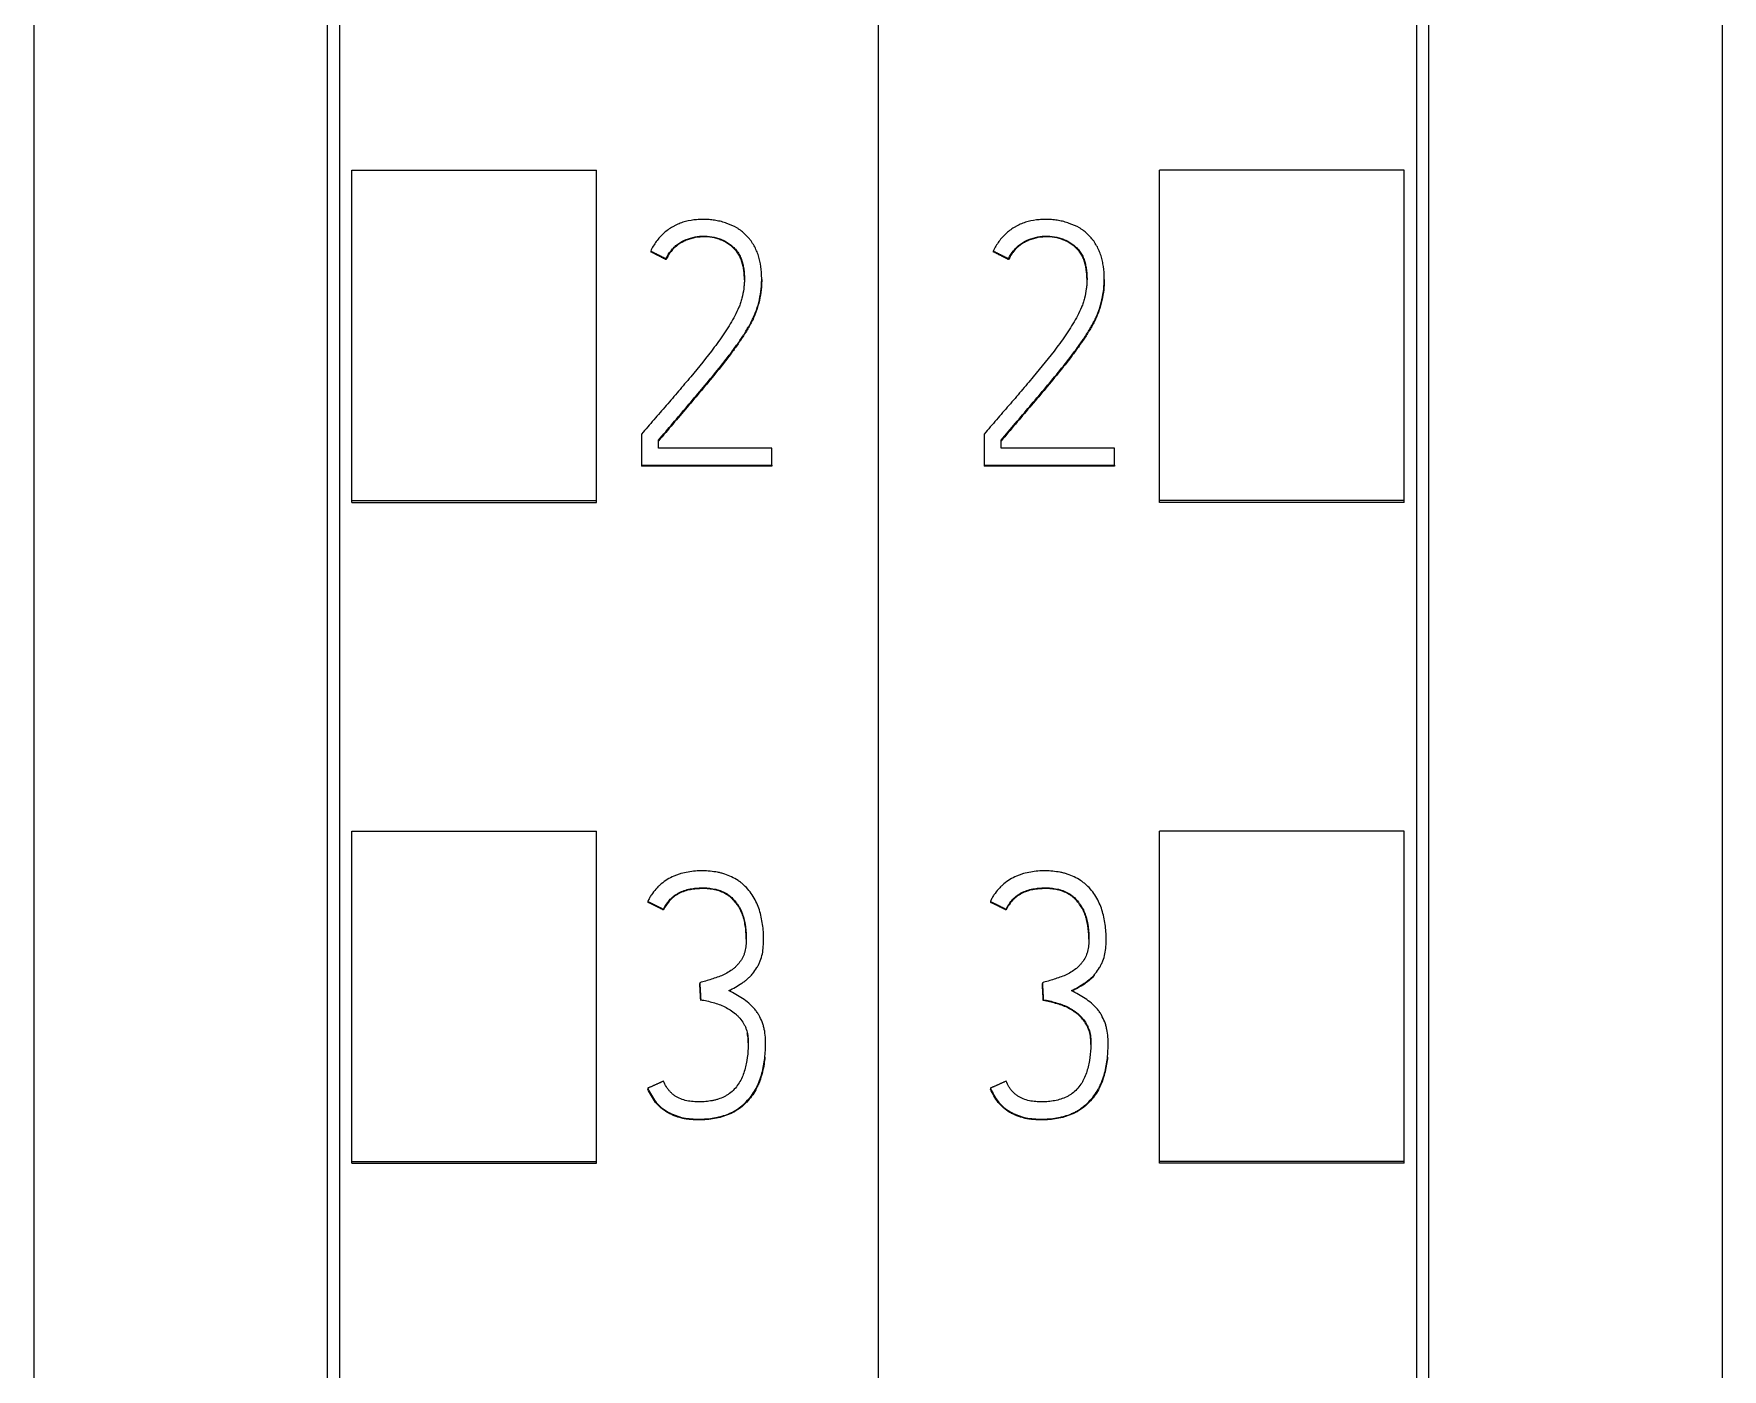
# Model space of a CAD drawing. Header units: millimetres. Extents: x 4137 to 6698, y 1400 to 3585.
# Drawn here: x 6140.15 to 6153.95, y 3282.26 to 3293.17 of the extents above; entities that cross this region are included whole.
import ezdxf

# ---------------------------------------------------------------- set-up
doc = ezdxf.new("R2010")
doc.units = ezdxf.units.MM
doc.layers.add('000-PI-Oprema', color=30, linetype='Continuous', lineweight=5)

msp = doc.modelspace()

# ---------------------------------------------------------------- linework, layer by layer
at = {"layer": '000-PI-Oprema', "color": 0, "linetype": 'ByBlock', "lineweight": 0}
for p, q in [((6147.048, 3360.472), (6147.048, 3247.054)), ((6147.048, 3360.472), (6147.048, 3247.054)), ((6142.648, 3249.376), (6142.648, 3358.191)), ((6151.448, 3358.191), (6151.448, 3249.376)), ((6142.748, 3289.355), (6142.748, 3292.057)), ((6142.748, 3292.057), (6144.748, 3292.057)), ((6144.748, 3289.355), (6144.748, 3292.057)), ((6149.348, 3289.355), (6149.348, 3292.057)), ((6151.348, 3292.057), (6149.348, 3292.057)), ((6151.348, 3289.355), (6151.348, 3292.057)), ((6145.19, 3291.395), (6145.19, 3291.389)), ((6145.315, 3291.332), (6145.315, 3291.325)), ((6147.99, 3291.395), (6147.99, 3291.389)), ((6148.115, 3291.332), (6148.115, 3291.325)), ((6146.097, 3291.163), (6146.097, 3291.169)), ((6148.897, 3291.163), (6148.897, 3291.169)), ((6145.115, 3289.899), (6145.115, 3289.644)), ((6145.254, 3289.783), (6145.254, 3289.849)), ((6146.18, 3289.783), (6145.254, 3289.783)), ((6146.18, 3289.644), (6146.18, 3289.783)), ((6147.915, 3289.899), (6147.915, 3289.644)), ((6148.054, 3289.783), (6148.054, 3289.849)), ((6148.98, 3289.783), (6148.054, 3289.783)), ((6148.98, 3289.644), (6148.98, 3289.783)), ((6145.115, 3289.644), (6145.115, 3289.638)), ((6145.115, 3289.644), (6146.18, 3289.644)), ((6146.18, 3289.644), (6146.18, 3289.638)), ((6147.915, 3289.644), (6148.98, 3289.644)), ((6147.915, 3289.644), (6147.915, 3289.638)), ((6148.98, 3289.644), (6148.98, 3289.638)), ((6146.18, 3289.638), (6145.115, 3289.638)), ((6148.98, 3289.638), (6147.915, 3289.638)), ((6142.748, 3289.355), (6144.748, 3289.355)), ((6142.748, 3289.341), (6142.748, 3289.355)), ((6142.748, 3289.341), (6144.748, 3289.341)), ((6144.748, 3289.341), (6144.748, 3289.355)), ((6149.348, 3289.341), (6149.348, 3289.355)), ((6151.348, 3289.355), (6149.348, 3289.355)), ((6151.348, 3289.341), (6149.348, 3289.341)), ((6151.348, 3289.341), (6151.348, 3289.355)), ((6142.748, 3283.954), (6142.748, 3286.655)), ((6142.748, 3286.655), (6144.748, 3286.655)), ((6144.748, 3283.954), (6144.748, 3286.655)), ((6149.348, 3283.954), (6149.348, 3286.655)), ((6151.348, 3286.655), (6149.348, 3286.655)), ((6151.348, 3283.954), (6151.348, 3286.655)), ((6145.166, 3286.08), (6145.166, 3286.073)), ((6147.966, 3286.08), (6147.966, 3286.073)), ((6145.294, 3286.016), (6145.294, 3286.01)), ((6148.094, 3286.016), (6148.094, 3286.01)), ((6146.112, 3285.761), (6146.112, 3285.767)), ((6148.912, 3285.761), (6148.912, 3285.767)), ((6145.591, 3285.415), (6145.591, 3285.408)), ((6148.391, 3285.415), (6148.391, 3285.408)), ((6145.599, 3285.276), (6145.599, 3285.27)), ((6148.399, 3285.276), (6148.399, 3285.27)), ((6146.129, 3284.908), (6146.129, 3284.914)), ((6148.929, 3284.908), (6148.929, 3284.914)), ((6145.166, 3284.553), (6145.166, 3284.546)), ((6147.966, 3284.553), (6147.966, 3284.546)), ((6142.748, 3283.941), (6142.748, 3283.954)), ((6142.748, 3283.954), (6144.748, 3283.954)), ((6142.748, 3283.941), (6144.748, 3283.941)), ((6144.748, 3283.941), (6144.748, 3283.954)), ((6149.348, 3283.941), (6149.348, 3283.954)), ((6151.348, 3283.954), (6149.348, 3283.954)), ((6151.348, 3283.941), (6149.348, 3283.941)), ((6151.348, 3283.941), (6151.348, 3283.954))]:
    msp.add_line(p, q, dxfattribs=at)
for points, knots in [([(6142.548, 3249.091), (6142.548, 3252.431), (6142.548, 3260.396), (6142.548, 3273.036), (6142.548, 3288.522), (6142.548, 3302.817), (6142.548, 3317.027), (6142.548, 3331.593), (6142.548, 3345.763), (6142.548, 3355.333), (6142.548, 3358.377)], [0, 0, 0, 0, 0.091483, 0.21812, 0.346206, 0.515858, 0.610111, 0.736264, 0.916066, 1, 1, 1, 1]), ([(6151.548, 3358.377), (6151.548, 3355.333), (6151.548, 3345.763), (6151.548, 3331.593), (6151.548, 3317.027), (6151.548, 3302.817), (6151.548, 3288.522), (6151.548, 3273.036), (6151.548, 3260.396), (6151.548, 3252.431), (6151.548, 3249.091)], [0, 0, 0, 0, 0.083934, 0.263736, 0.389889, 0.484142, 0.653794, 0.78188, 0.908517, 1, 1, 1, 1]), ([(6140.148, 3355.311), (6140.148, 3353.288), (6140.148, 3344.739), (6140.148, 3331.593), (6140.148, 3317.027), (6140.148, 3302.817), (6140.148, 3288.522), (6140.148, 3273.036), (6140.148, 3260.278), (6140.148, 3251.396), (6140.148, 3247.139), (6140.148, 3246.341)], [0, 0, 0, 0, 0.055935, 0.236292, 0.362833, 0.457376, 0.627551, 0.756032, 0.883059, 0.978086, 1, 1, 1, 1]), ([(6153.948, 3355.311), (6153.948, 3353.288), (6153.948, 3344.739), (6153.948, 3331.593), (6153.948, 3317.027), (6153.948, 3302.817), (6153.948, 3288.522), (6153.948, 3273.036), (6153.948, 3260.278), (6153.948, 3251.396), (6153.948, 3247.139), (6153.948, 3246.341)], [0, 0, 0, 0, 0.055935, 0.236292, 0.362833, 0.457376, 0.627551, 0.756032, 0.883059, 0.978086, 1, 1, 1, 1]), ([(6145.254, 3289.849), (6145.293, 3289.895), (6145.332, 3289.941), (6145.41, 3290.033), (6145.449, 3290.079), (6145.527, 3290.171), (6145.566, 3290.217), (6145.644, 3290.309), (6145.682, 3290.355), (6145.758, 3290.449), (6145.796, 3290.496), (6145.85, 3290.568), (6145.868, 3290.592), (6145.903, 3290.641), (6145.921, 3290.666), (6145.954, 3290.716), (6145.97, 3290.742), (6146, 3290.794), (6146.015, 3290.82), (6146.033, 3290.861), (6146.039, 3290.875), (6146.051, 3290.903), (6146.056, 3290.918), (6146.07, 3290.961), (6146.077, 3290.99), (6146.088, 3291.049), (6146.092, 3291.079), (6146.096, 3291.124), (6146.097, 3291.139), (6146.097, 3291.169), (6146.097, 3291.185), (6146.095, 3291.23), (6146.092, 3291.26), (6146.084, 3291.304), (6146.081, 3291.319), (6146.073, 3291.348), (6146.069, 3291.363), (6146.058, 3291.391), (6146.052, 3291.405), (6146.039, 3291.432), (6146.031, 3291.445), (6146.019, 3291.464), (6146.015, 3291.471), (6146.006, 3291.483), (6146.001, 3291.489), (6145.987, 3291.507), (6145.976, 3291.518), (6145.955, 3291.539), (6145.944, 3291.549), (6145.926, 3291.563), (6145.92, 3291.567), (6145.907, 3291.576), (6145.901, 3291.58), (6145.868, 3291.599), (6145.84, 3291.611), (6145.797, 3291.626), (6145.782, 3291.631), (6145.753, 3291.639), (6145.738, 3291.642), (6145.708, 3291.647), (6145.693, 3291.649), (6145.663, 3291.652), (6145.648, 3291.653), (6145.618, 3291.653), (6145.603, 3291.653), (6145.573, 3291.652), (6145.557, 3291.651), (6145.512, 3291.645), (6145.482, 3291.639), (6145.439, 3291.626), (6145.425, 3291.62), (6145.404, 3291.611), (6145.397, 3291.608), (6145.384, 3291.601), (6145.377, 3291.597), (6145.344, 3291.578), (6145.32, 3291.561), (6145.286, 3291.53), (6145.275, 3291.52), (6145.255, 3291.497), (6145.245, 3291.485), (6145.218, 3291.449), (6145.203, 3291.423), (6145.19, 3291.395)], [0, 0, 0, 0, 0.0625, 0.0625, 0.125, 0.125, 0.1875, 0.1875, 0.25, 0.25, 0.3125, 0.3125, 0.34375, 0.34375, 0.375, 0.375, 0.40625, 0.40625, 0.4375, 0.4375, 0.453125, 0.453125, 0.46875, 0.46875, 0.5, 0.5, 0.53125, 0.53125, 0.546875, 0.546875, 0.5625, 0.5625, 0.59375, 0.59375, 0.609375, 0.609375, 0.625, 0.625, 0.640625, 0.640625, 0.65625, 0.65625, 0.664062, 0.664062, 0.671875, 0.671875, 0.6875, 0.6875, 0.703125, 0.703125, 0.710937, 0.710937, 0.71875, 0.71875, 0.75, 0.75, 0.765625, 0.765625, 0.78125, 0.78125, 0.796875, 0.796875, 0.8125, 0.8125, 0.828125, 0.828125, 0.84375, 0.84375, 0.875, 0.875, 0.890625, 0.890625, 0.898437, 0.898437, 0.90625, 0.90625, 0.9375, 0.9375, 0.953125, 0.953125, 0.96875, 0.96875, 1, 1, 1, 1]), ([(6148.054, 3289.849), (6148.093, 3289.895), (6148.132, 3289.941), (6148.21, 3290.033), (6148.249, 3290.079), (6148.327, 3290.171), (6148.366, 3290.217), (6148.444, 3290.309), (6148.482, 3290.355), (6148.558, 3290.449), (6148.596, 3290.496), (6148.65, 3290.568), (6148.668, 3290.592), (6148.703, 3290.641), (6148.721, 3290.666), (6148.754, 3290.716), (6148.77, 3290.742), (6148.8, 3290.794), (6148.815, 3290.82), (6148.833, 3290.861), (6148.839, 3290.875), (6148.851, 3290.903), (6148.856, 3290.918), (6148.87, 3290.961), (6148.877, 3290.99), (6148.888, 3291.049), (6148.892, 3291.079), (6148.896, 3291.124), (6148.897, 3291.139), (6148.897, 3291.169), (6148.897, 3291.185), (6148.895, 3291.23), (6148.892, 3291.26), (6148.884, 3291.304), (6148.881, 3291.319), (6148.873, 3291.348), (6148.869, 3291.363), (6148.858, 3291.391), (6148.852, 3291.405), (6148.839, 3291.432), (6148.831, 3291.445), (6148.819, 3291.464), (6148.815, 3291.471), (6148.806, 3291.483), (6148.801, 3291.489), (6148.787, 3291.507), (6148.776, 3291.518), (6148.755, 3291.539), (6148.744, 3291.549), (6148.726, 3291.563), (6148.72, 3291.567), (6148.707, 3291.576), (6148.701, 3291.58), (6148.668, 3291.599), (6148.64, 3291.611), (6148.597, 3291.626), (6148.582, 3291.631), (6148.553, 3291.639), (6148.538, 3291.642), (6148.508, 3291.647), (6148.493, 3291.649), (6148.463, 3291.652), (6148.448, 3291.653), (6148.418, 3291.653), (6148.403, 3291.653), (6148.373, 3291.652), (6148.357, 3291.651), (6148.312, 3291.645), (6148.282, 3291.639), (6148.239, 3291.626), (6148.225, 3291.62), (6148.204, 3291.611), (6148.197, 3291.608), (6148.184, 3291.601), (6148.177, 3291.597), (6148.144, 3291.578), (6148.12, 3291.561), (6148.086, 3291.53), (6148.075, 3291.52), (6148.055, 3291.497), (6148.045, 3291.485), (6148.018, 3291.449), (6148.003, 3291.423), (6147.99, 3291.395)], [0, 0, 0, 0, 0.0625, 0.0625, 0.125, 0.125, 0.1875, 0.1875, 0.25, 0.25, 0.3125, 0.3125, 0.34375, 0.34375, 0.375, 0.375, 0.40625, 0.40625, 0.4375, 0.4375, 0.453125, 0.453125, 0.46875, 0.46875, 0.5, 0.5, 0.53125, 0.53125, 0.546875, 0.546875, 0.5625, 0.5625, 0.59375, 0.59375, 0.609375, 0.609375, 0.625, 0.625, 0.640625, 0.640625, 0.65625, 0.65625, 0.664062, 0.664062, 0.671875, 0.671875, 0.6875, 0.6875, 0.703125, 0.703125, 0.710937, 0.710937, 0.71875, 0.71875, 0.75, 0.75, 0.765625, 0.765625, 0.78125, 0.78125, 0.796875, 0.796875, 0.8125, 0.8125, 0.828125, 0.828125, 0.84375, 0.84375, 0.875, 0.875, 0.890625, 0.890625, 0.898438, 0.898438, 0.90625, 0.90625, 0.9375, 0.9375, 0.953125, 0.953125, 0.96875, 0.96875, 1, 1, 1, 1]), ([(6145.315, 3291.332), (6145.326, 3291.355), (6145.34, 3291.377), (6145.364, 3291.407), (6145.373, 3291.417), (6145.391, 3291.435), (6145.401, 3291.444), (6145.433, 3291.466), (6145.455, 3291.479), (6145.504, 3291.498), (6145.529, 3291.506), (6145.567, 3291.513), (6145.58, 3291.515), (6145.605, 3291.517), (6145.619, 3291.517), (6145.658, 3291.517), (6145.683, 3291.514), (6145.721, 3291.506), (6145.734, 3291.502), (6145.758, 3291.494), (6145.77, 3291.489), (6145.805, 3291.472), (6145.827, 3291.459), (6145.858, 3291.434), (6145.867, 3291.425), (6145.885, 3291.407), (6145.893, 3291.397), (6145.905, 3291.381), (6145.908, 3291.375), (6145.915, 3291.364), (6145.924, 3291.346), (6145.931, 3291.328), (6145.939, 3291.304), (6145.942, 3291.291), (6145.948, 3291.266), (6145.95, 3291.253), (6145.953, 3291.227), (6145.954, 3291.214), (6145.956, 3291.188), (6145.956, 3291.176), (6145.956, 3291.15), (6145.955, 3291.137), (6145.953, 3291.111), (6145.952, 3291.098), (6145.947, 3291.059), (6145.942, 3291.034), (6145.932, 3290.997), (6145.929, 3290.984), (6145.92, 3290.96), (6145.916, 3290.947), (6145.901, 3290.911), (6145.89, 3290.888), (6145.866, 3290.843), (6145.853, 3290.821), (6145.827, 3290.777), (6145.813, 3290.755), (6145.77, 3290.691), (6145.741, 3290.649), (6145.648, 3290.526), (6145.583, 3290.446), (6145.484, 3290.328), (6145.451, 3290.289), (6145.384, 3290.211), (6145.351, 3290.171), (6145.283, 3290.094), (6145.25, 3290.055), (6145.182, 3289.977), (6145.149, 3289.938), (6145.115, 3289.899)], [0, 0, 0, 0, 0.03125, 0.03125, 0.046875, 0.046875, 0.0625, 0.0625, 0.09375, 0.09375, 0.125, 0.125, 0.140625, 0.140625, 0.15625, 0.15625, 0.1875, 0.1875, 0.203125, 0.203125, 0.21875, 0.21875, 0.25, 0.25, 0.265625, 0.265625, 0.28125, 0.28125, 0.289063, 0.289063, 0.296875, 0.3125, 0.3125, 0.328125, 0.328125, 0.34375, 0.34375, 0.359375, 0.359375, 0.375, 0.375, 0.390625, 0.390625, 0.40625, 0.40625, 0.4375, 0.4375, 0.453125, 0.453125, 0.46875, 0.46875, 0.5, 0.5, 0.53125, 0.53125, 0.5625, 0.5625, 0.625, 0.625, 0.75, 0.75, 0.8125, 0.8125, 0.875, 0.875, 0.9375, 0.9375, 1, 1, 1, 1]), ([(6145.956, 3291.16), (6145.956, 3291.171), (6145.956, 3291.181), (6145.954, 3291.205), (6145.953, 3291.217), (6145.95, 3291.243), (6145.948, 3291.256), (6145.943, 3291.281), (6145.94, 3291.294), (6145.932, 3291.319), (6145.928, 3291.331), (6145.919, 3291.349), (6145.916, 3291.355), (6145.91, 3291.366), (6145.906, 3291.372), (6145.888, 3291.399), (6145.87, 3291.418), (6145.845, 3291.438), (6145.84, 3291.442), (6145.829, 3291.45), (6145.813, 3291.461), (6145.785, 3291.477), (6145.761, 3291.487), (6145.736, 3291.495), (6145.723, 3291.499), (6145.685, 3291.508), (6145.66, 3291.511), (6145.607, 3291.511), (6145.568, 3291.508), (6145.53, 3291.499), (6145.505, 3291.492), (6145.493, 3291.488), (6145.469, 3291.478), (6145.457, 3291.472), (6145.434, 3291.46), (6145.423, 3291.453), (6145.391, 3291.43), (6145.373, 3291.412), (6145.348, 3291.382), (6145.341, 3291.371), (6145.327, 3291.349), (6145.321, 3291.337), (6145.315, 3291.325)], [0, 0, 0, 0, 0.034384, 0.034384, 0.076368, 0.076368, 0.118351, 0.118351, 0.160334, 0.160334, 0.202317, 0.202317, 0.223309, 0.223309, 0.244301, 0.244301, 0.328267, 0.328267, 0.349259, 0.349259, 0.370251, 0.412234, 0.454217, 0.454217, 0.496201, 0.496201, 0.580167, 0.580167, 0.664134, 0.706117, 0.706117, 0.7481, 0.7481, 0.790084, 0.790084, 0.832067, 0.832067, 0.916033, 0.916033, 0.958017, 0.958017, 1, 1, 1, 1]), ([(6148.115, 3291.332), (6148.126, 3291.355), (6148.14, 3291.377), (6148.164, 3291.407), (6148.173, 3291.417), (6148.191, 3291.435), (6148.201, 3291.444), (6148.233, 3291.466), (6148.255, 3291.479), (6148.304, 3291.498), (6148.329, 3291.506), (6148.367, 3291.513), (6148.38, 3291.515), (6148.405, 3291.517), (6148.419, 3291.517), (6148.458, 3291.517), (6148.483, 3291.514), (6148.521, 3291.506), (6148.534, 3291.502), (6148.558, 3291.494), (6148.57, 3291.489), (6148.605, 3291.472), (6148.627, 3291.459), (6148.658, 3291.434), (6148.667, 3291.425), (6148.685, 3291.407), (6148.693, 3291.397), (6148.705, 3291.381), (6148.708, 3291.375), (6148.715, 3291.364), (6148.724, 3291.346), (6148.731, 3291.328), (6148.739, 3291.304), (6148.742, 3291.291), (6148.748, 3291.266), (6148.75, 3291.253), (6148.753, 3291.227), (6148.754, 3291.214), (6148.756, 3291.188), (6148.756, 3291.176), (6148.756, 3291.15), (6148.755, 3291.137), (6148.753, 3291.111), (6148.752, 3291.098), (6148.747, 3291.059), (6148.742, 3291.034), (6148.732, 3290.997), (6148.729, 3290.984), (6148.72, 3290.96), (6148.716, 3290.947), (6148.701, 3290.911), (6148.69, 3290.888), (6148.666, 3290.843), (6148.653, 3290.821), (6148.627, 3290.777), (6148.613, 3290.755), (6148.57, 3290.691), (6148.541, 3290.649), (6148.448, 3290.526), (6148.383, 3290.446), (6148.284, 3290.328), (6148.251, 3290.289), (6148.184, 3290.211), (6148.151, 3290.171), (6148.083, 3290.094), (6148.05, 3290.055), (6147.982, 3289.977), (6147.949, 3289.938), (6147.915, 3289.899)], [0, 0, 0, 0, 0.03125, 0.03125, 0.046875, 0.046875, 0.0625, 0.0625, 0.09375, 0.09375, 0.125, 0.125, 0.140625, 0.140625, 0.15625, 0.15625, 0.1875, 0.1875, 0.203125, 0.203125, 0.21875, 0.21875, 0.25, 0.25, 0.265625, 0.265625, 0.28125, 0.28125, 0.289062, 0.289062, 0.296875, 0.3125, 0.3125, 0.328125, 0.328125, 0.34375, 0.34375, 0.359375, 0.359375, 0.375, 0.375, 0.390625, 0.390625, 0.40625, 0.40625, 0.4375, 0.4375, 0.453125, 0.453125, 0.46875, 0.46875, 0.5, 0.5, 0.53125, 0.53125, 0.5625, 0.5625, 0.625, 0.625, 0.75, 0.75, 0.8125, 0.8125, 0.875, 0.875, 0.9375, 0.9375, 1, 1, 1, 1]), ([(6148.756, 3291.16), (6148.756, 3291.171), (6148.756, 3291.181), (6148.754, 3291.205), (6148.753, 3291.217), (6148.75, 3291.243), (6148.748, 3291.256), (6148.743, 3291.281), (6148.74, 3291.294), (6148.732, 3291.319), (6148.728, 3291.331), (6148.719, 3291.349), (6148.716, 3291.355), (6148.71, 3291.366), (6148.706, 3291.372), (6148.688, 3291.399), (6148.67, 3291.418), (6148.645, 3291.438), (6148.64, 3291.442), (6148.629, 3291.45), (6148.613, 3291.461), (6148.585, 3291.477), (6148.561, 3291.487), (6148.536, 3291.495), (6148.523, 3291.499), (6148.485, 3291.508), (6148.46, 3291.511), (6148.407, 3291.511), (6148.368, 3291.508), (6148.33, 3291.499), (6148.305, 3291.492), (6148.293, 3291.488), (6148.269, 3291.478), (6148.257, 3291.472), (6148.234, 3291.46), (6148.223, 3291.453), (6148.191, 3291.43), (6148.173, 3291.412), (6148.148, 3291.382), (6148.141, 3291.371), (6148.127, 3291.349), (6148.121, 3291.337), (6148.115, 3291.325)], [0, 0, 0, 0, 0.034384, 0.034384, 0.076368, 0.076368, 0.118351, 0.118351, 0.160334, 0.160334, 0.202317, 0.202317, 0.223309, 0.223309, 0.244301, 0.244301, 0.328267, 0.328267, 0.349259, 0.349259, 0.370251, 0.412234, 0.454217, 0.454217, 0.496201, 0.496201, 0.580167, 0.580167, 0.664134, 0.706117, 0.706117, 0.7481, 0.7481, 0.790084, 0.790084, 0.832067, 0.832067, 0.916033, 0.916033, 0.958017, 0.958017, 1, 1, 1, 1]), ([(6146.097, 3291.163), (6146.097, 3291.157), (6146.097, 3291.152), (6146.097, 3291.131), (6146.096, 3291.116), (6146.092, 3291.071), (6146.088, 3291.041), (6146.077, 3290.982), (6146.069, 3290.953), (6146.055, 3290.91), (6146.05, 3290.895), (6146.039, 3290.867), (6146.033, 3290.853), (6146.014, 3290.812), (6145.999, 3290.786), (6145.969, 3290.734), (6145.953, 3290.709), (6145.92, 3290.659), (6145.903, 3290.634), (6145.868, 3290.585), (6145.85, 3290.561), (6145.795, 3290.489), (6145.758, 3290.442), (6145.682, 3290.349), (6145.643, 3290.302), (6145.566, 3290.21), (6145.527, 3290.164), (6145.449, 3290.073), (6145.41, 3290.027), (6145.332, 3289.935), (6145.293, 3289.889), (6145.254, 3289.843)], [0, 0, 0, 0, 0.010377, 0.010377, 0.038652, 0.038652, 0.095202, 0.095202, 0.151752, 0.151752, 0.180027, 0.180027, 0.208302, 0.208302, 0.264851, 0.264851, 0.321401, 0.321401, 0.377951, 0.377951, 0.434501, 0.434501, 0.547601, 0.547601, 0.660701, 0.660701, 0.7738, 0.7738, 0.8869, 0.8869, 1, 1, 1, 1]), ([(6148.897, 3291.163), (6148.897, 3291.157), (6148.897, 3291.152), (6148.897, 3291.131), (6148.896, 3291.116), (6148.892, 3291.071), (6148.888, 3291.041), (6148.877, 3290.982), (6148.869, 3290.953), (6148.855, 3290.91), (6148.85, 3290.895), (6148.839, 3290.867), (6148.833, 3290.853), (6148.814, 3290.812), (6148.799, 3290.786), (6148.769, 3290.734), (6148.753, 3290.709), (6148.72, 3290.659), (6148.703, 3290.634), (6148.668, 3290.585), (6148.65, 3290.561), (6148.595, 3290.489), (6148.558, 3290.442), (6148.482, 3290.349), (6148.443, 3290.302), (6148.366, 3290.21), (6148.327, 3290.164), (6148.249, 3290.073), (6148.21, 3290.027), (6148.132, 3289.935), (6148.093, 3289.889), (6148.054, 3289.843)], [0, 0, 0, 0, 0.010377, 0.010377, 0.038652, 0.038652, 0.095202, 0.095202, 0.151752, 0.151752, 0.180027, 0.180027, 0.208302, 0.208302, 0.264851, 0.264851, 0.321401, 0.321401, 0.377951, 0.377951, 0.434501, 0.434501, 0.547601, 0.547601, 0.660701, 0.660701, 0.7738, 0.7738, 0.8869, 0.8869, 1, 1, 1, 1]), ([(6145.829, 3285.351), (6145.847, 3285.36), (6145.865, 3285.369), (6145.9, 3285.389), (6145.917, 3285.399), (6145.942, 3285.416), (6145.95, 3285.422), (6145.966, 3285.434), (6145.973, 3285.44), (6145.988, 3285.453), (6145.996, 3285.46), (6146.01, 3285.474), (6146.017, 3285.482), (6146.037, 3285.505), (6146.048, 3285.522), (6146.064, 3285.548), (6146.069, 3285.556), (6146.077, 3285.575), (6146.082, 3285.584), (6146.093, 3285.612), (6146.098, 3285.632), (6146.107, 3285.671), (6146.109, 3285.691), (6146.112, 3285.732), (6146.112, 3285.752), (6146.112, 3285.792), (6146.112, 3285.812), (6146.108, 3285.872), (6146.102, 3285.912), (6146.089, 3285.971), (6146.084, 3285.991), (6146.072, 3286.029), (6146.057, 3286.067), (6146.039, 3286.103), (6146.017, 3286.137), (6146.006, 3286.154), (6145.98, 3286.185), (6145.96, 3286.207), (6145.936, 3286.226), (6145.921, 3286.239), (6145.912, 3286.245), (6145.87, 3286.273), (6145.834, 3286.29), (6145.785, 3286.306), (6145.775, 3286.309), (6145.756, 3286.314), (6145.726, 3286.32), (6145.676, 3286.327), (6145.636, 3286.329), (6145.596, 3286.329), (6145.575, 3286.329), (6145.515, 3286.324), (6145.476, 3286.318), (6145.427, 3286.304), (6145.418, 3286.301), (6145.399, 3286.294), (6145.389, 3286.29), (6145.361, 3286.278), (6145.325, 3286.259), (6145.292, 3286.236), (6145.269, 3286.216), (6145.261, 3286.21), (6145.246, 3286.196), (6145.239, 3286.188), (6145.219, 3286.166), (6145.207, 3286.15), (6145.19, 3286.125), (6145.185, 3286.116), (6145.175, 3286.098), (6145.171, 3286.089), (6145.166, 3286.08)], [0, 0, 0, 0, 0.03125, 0.03125, 0.0625, 0.0625, 0.078125, 0.078125, 0.09375, 0.09375, 0.109375, 0.109375, 0.125, 0.125, 0.15625, 0.15625, 0.171875, 0.171875, 0.1875, 0.1875, 0.21875, 0.21875, 0.25, 0.25, 0.28125, 0.28125, 0.3125, 0.3125, 0.375, 0.375, 0.40625, 0.40625, 0.4375, 0.46875, 0.46875, 0.5, 0.5, 0.53125, 0.546875, 0.546875, 0.5625, 0.5625, 0.625, 0.625, 0.640625, 0.640625, 0.65625, 0.6875, 0.71875, 0.71875, 0.75, 0.75, 0.8125, 0.8125, 0.828125, 0.828125, 0.84375, 0.84375, 0.875, 0.90625, 0.90625, 0.921875, 0.921875, 0.9375, 0.9375, 0.96875, 0.96875, 0.984375, 0.984375, 1, 1, 1, 1]), ([(6148.629, 3285.351), (6148.647, 3285.36), (6148.665, 3285.369), (6148.7, 3285.389), (6148.717, 3285.399), (6148.742, 3285.416), (6148.75, 3285.422), (6148.766, 3285.434), (6148.773, 3285.44), (6148.788, 3285.453), (6148.796, 3285.46), (6148.81, 3285.474), (6148.817, 3285.482), (6148.837, 3285.505), (6148.848, 3285.522), (6148.864, 3285.548), (6148.869, 3285.556), (6148.877, 3285.575), (6148.882, 3285.584), (6148.893, 3285.612), (6148.898, 3285.632), (6148.907, 3285.671), (6148.909, 3285.691), (6148.912, 3285.732), (6148.912, 3285.752), (6148.912, 3285.792), (6148.912, 3285.812), (6148.908, 3285.872), (6148.902, 3285.912), (6148.889, 3285.971), (6148.884, 3285.991), (6148.872, 3286.029), (6148.857, 3286.067), (6148.839, 3286.103), (6148.817, 3286.137), (6148.806, 3286.154), (6148.78, 3286.185), (6148.76, 3286.207), (6148.736, 3286.226), (6148.721, 3286.239), (6148.712, 3286.245), (6148.67, 3286.273), (6148.634, 3286.29), (6148.585, 3286.306), (6148.575, 3286.309), (6148.556, 3286.314), (6148.526, 3286.32), (6148.476, 3286.327), (6148.436, 3286.329), (6148.396, 3286.329), (6148.375, 3286.329), (6148.315, 3286.324), (6148.276, 3286.318), (6148.227, 3286.304), (6148.218, 3286.301), (6148.199, 3286.294), (6148.189, 3286.29), (6148.161, 3286.278), (6148.125, 3286.259), (6148.092, 3286.236), (6148.069, 3286.216), (6148.061, 3286.21), (6148.046, 3286.196), (6148.039, 3286.188), (6148.019, 3286.166), (6148.007, 3286.15), (6147.99, 3286.125), (6147.985, 3286.116), (6147.975, 3286.098), (6147.971, 3286.089), (6147.966, 3286.08)], [0, 0, 0, 0, 0.03125, 0.03125, 0.0625, 0.0625, 0.078125, 0.078125, 0.09375, 0.09375, 0.109375, 0.109375, 0.125, 0.125, 0.15625, 0.15625, 0.171875, 0.171875, 0.1875, 0.1875, 0.21875, 0.21875, 0.25, 0.25, 0.28125, 0.28125, 0.3125, 0.3125, 0.375, 0.375, 0.40625, 0.40625, 0.4375, 0.46875, 0.46875, 0.5, 0.5, 0.53125, 0.546875, 0.546875, 0.5625, 0.5625, 0.625, 0.625, 0.640625, 0.640625, 0.65625, 0.6875, 0.71875, 0.71875, 0.75, 0.75, 0.8125, 0.8125, 0.828125, 0.828125, 0.84375, 0.84375, 0.875, 0.90625, 0.90625, 0.921875, 0.921875, 0.9375, 0.9375, 0.96875, 0.96875, 0.984375, 0.984375, 1, 1, 1, 1]), ([(6145.294, 3286.016), (6145.302, 3286.031), (6145.31, 3286.045), (6145.328, 3286.072), (6145.338, 3286.085), (6145.356, 3286.103), (6145.362, 3286.108), (6145.374, 3286.119), (6145.381, 3286.125), (6145.394, 3286.134), (6145.401, 3286.139), (6145.415, 3286.147), (6145.422, 3286.151), (6145.445, 3286.162), (6145.46, 3286.168), (6145.492, 3286.177), (6145.508, 3286.181), (6145.541, 3286.186), (6145.557, 3286.188), (6145.59, 3286.19), (6145.607, 3286.191), (6145.657, 3286.19), (6145.69, 3286.186), (6145.73, 3286.177), (6145.738, 3286.174), (6145.754, 3286.169), (6145.762, 3286.167), (6145.785, 3286.157), (6145.799, 3286.15), (6145.821, 3286.137), (6145.827, 3286.132), (6145.841, 3286.121), (6145.847, 3286.116), (6145.865, 3286.099), (6145.876, 3286.087), (6145.892, 3286.067), (6145.896, 3286.06), (6145.906, 3286.047), (6145.919, 3286.026), (6145.93, 3286.003), (6145.942, 3285.973), (6145.947, 3285.957), (6145.956, 3285.925), (6145.96, 3285.909), (6145.968, 3285.86), (6145.97, 3285.827), (6145.971, 3285.777), (6145.971, 3285.761), (6145.97, 3285.728), (6145.968, 3285.711), (6145.964, 3285.687), (6145.963, 3285.679), (6145.958, 3285.663), (6145.956, 3285.655), (6145.947, 3285.631), (6145.94, 3285.617), (6145.927, 3285.596), (6145.922, 3285.589), (6145.912, 3285.576), (6145.906, 3285.569), (6145.895, 3285.557), (6145.89, 3285.551), (6145.878, 3285.539), (6145.871, 3285.534), (6145.852, 3285.518), (6145.838, 3285.509), (6145.81, 3285.492), (6145.795, 3285.484), (6145.765, 3285.471), (6145.75, 3285.465), (6145.718, 3285.454), (6145.702, 3285.448), (6145.655, 3285.434), (6145.623, 3285.424), (6145.591, 3285.415)], [0, 0, 0, 0, 0.03125, 0.03125, 0.0625, 0.0625, 0.078125, 0.078125, 0.09375, 0.09375, 0.109375, 0.109375, 0.125, 0.125, 0.15625, 0.15625, 0.1875, 0.1875, 0.21875, 0.21875, 0.25, 0.25, 0.3125, 0.3125, 0.328125, 0.328125, 0.34375, 0.34375, 0.375, 0.375, 0.390625, 0.390625, 0.40625, 0.40625, 0.4375, 0.4375, 0.453125, 0.453125, 0.46875, 0.5, 0.5, 0.53125, 0.53125, 0.5625, 0.5625, 0.625, 0.625, 0.65625, 0.65625, 0.6875, 0.6875, 0.703125, 0.703125, 0.71875, 0.71875, 0.75, 0.75, 0.765625, 0.765625, 0.78125, 0.78125, 0.796875, 0.796875, 0.8125, 0.8125, 0.84375, 0.84375, 0.875, 0.875, 0.90625, 0.90625, 0.9375, 0.9375, 1, 1, 1, 1]), ([(6145.971, 3285.772), (6145.971, 3285.776), (6145.971, 3285.781), (6145.971, 3285.818), (6145.968, 3285.85), (6145.96, 3285.899), (6145.957, 3285.915), (6145.951, 3285.94), (6145.948, 3285.948), (6145.943, 3285.963), (6145.94, 3285.971), (6145.931, 3285.994), (6145.924, 3286.009), (6145.907, 3286.038), (6145.898, 3286.052), (6145.878, 3286.078), (6145.867, 3286.091), (6145.849, 3286.108), (6145.843, 3286.113), (6145.83, 3286.124), (6145.823, 3286.129), (6145.802, 3286.142), (6145.787, 3286.15), (6145.757, 3286.163), (6145.741, 3286.168), (6145.708, 3286.176), (6145.692, 3286.179), (6145.659, 3286.183), (6145.643, 3286.184), (6145.61, 3286.185), (6145.593, 3286.184), (6145.56, 3286.182), (6145.543, 3286.18), (6145.51, 3286.175), (6145.494, 3286.172), (6145.47, 3286.165), (6145.462, 3286.162), (6145.447, 3286.156), (6145.439, 3286.153), (6145.424, 3286.146), (6145.416, 3286.142), (6145.402, 3286.133), (6145.395, 3286.129), (6145.375, 3286.114), (6145.362, 3286.103), (6145.339, 3286.08), (6145.329, 3286.067), (6145.31, 3286.039), (6145.302, 3286.025), (6145.294, 3286.01)], [0, 0, 0, 0, 0.012687, 0.012687, 0.111418, 0.111418, 0.160784, 0.160784, 0.185467, 0.185467, 0.21015, 0.21015, 0.259515, 0.259515, 0.308881, 0.308881, 0.358247, 0.358247, 0.382929, 0.382929, 0.407612, 0.407612, 0.456978, 0.456978, 0.506343, 0.506343, 0.555709, 0.555709, 0.605075, 0.605075, 0.65444, 0.65444, 0.703806, 0.703806, 0.753172, 0.753172, 0.777855, 0.777855, 0.802537, 0.802537, 0.82722, 0.82722, 0.851903, 0.851903, 0.901269, 0.901269, 0.950634, 0.950634, 1, 1, 1, 1]), ([(6148.094, 3286.016), (6148.102, 3286.031), (6148.11, 3286.045), (6148.128, 3286.072), (6148.138, 3286.085), (6148.156, 3286.103), (6148.162, 3286.108), (6148.174, 3286.119), (6148.181, 3286.125), (6148.194, 3286.134), (6148.201, 3286.139), (6148.215, 3286.147), (6148.222, 3286.151), (6148.245, 3286.162), (6148.26, 3286.168), (6148.292, 3286.177), (6148.308, 3286.181), (6148.341, 3286.186), (6148.357, 3286.188), (6148.39, 3286.19), (6148.407, 3286.191), (6148.457, 3286.19), (6148.49, 3286.186), (6148.53, 3286.177), (6148.538, 3286.174), (6148.554, 3286.169), (6148.562, 3286.167), (6148.585, 3286.157), (6148.599, 3286.15), (6148.621, 3286.137), (6148.627, 3286.132), (6148.641, 3286.121), (6148.647, 3286.116), (6148.665, 3286.099), (6148.676, 3286.087), (6148.692, 3286.067), (6148.696, 3286.06), (6148.706, 3286.047), (6148.719, 3286.026), (6148.73, 3286.003), (6148.742, 3285.973), (6148.747, 3285.957), (6148.756, 3285.925), (6148.76, 3285.909), (6148.768, 3285.86), (6148.77, 3285.827), (6148.771, 3285.777), (6148.771, 3285.761), (6148.77, 3285.728), (6148.768, 3285.711), (6148.764, 3285.687), (6148.763, 3285.679), (6148.758, 3285.663), (6148.756, 3285.655), (6148.747, 3285.631), (6148.74, 3285.617), (6148.727, 3285.596), (6148.722, 3285.589), (6148.712, 3285.576), (6148.706, 3285.569), (6148.695, 3285.557), (6148.69, 3285.551), (6148.678, 3285.539), (6148.671, 3285.534), (6148.652, 3285.518), (6148.638, 3285.509), (6148.61, 3285.492), (6148.595, 3285.484), (6148.565, 3285.471), (6148.55, 3285.465), (6148.518, 3285.454), (6148.502, 3285.448), (6148.455, 3285.434), (6148.423, 3285.424), (6148.391, 3285.415)], [0, 0, 0, 0, 0.03125, 0.03125, 0.0625, 0.0625, 0.078125, 0.078125, 0.09375, 0.09375, 0.109375, 0.109375, 0.125, 0.125, 0.15625, 0.15625, 0.1875, 0.1875, 0.21875, 0.21875, 0.25, 0.25, 0.3125, 0.3125, 0.328125, 0.328125, 0.34375, 0.34375, 0.375, 0.375, 0.390625, 0.390625, 0.40625, 0.40625, 0.4375, 0.4375, 0.453125, 0.453125, 0.46875, 0.5, 0.5, 0.53125, 0.53125, 0.5625, 0.5625, 0.625, 0.625, 0.65625, 0.65625, 0.6875, 0.6875, 0.703125, 0.703125, 0.71875, 0.71875, 0.75, 0.75, 0.765625, 0.765625, 0.78125, 0.78125, 0.796875, 0.796875, 0.8125, 0.8125, 0.84375, 0.84375, 0.875, 0.875, 0.90625, 0.90625, 0.9375, 0.9375, 1, 1, 1, 1]), ([(6148.771, 3285.772), (6148.771, 3285.776), (6148.771, 3285.781), (6148.771, 3285.818), (6148.768, 3285.85), (6148.76, 3285.899), (6148.757, 3285.915), (6148.751, 3285.94), (6148.748, 3285.948), (6148.743, 3285.963), (6148.74, 3285.971), (6148.731, 3285.994), (6148.724, 3286.009), (6148.707, 3286.038), (6148.698, 3286.052), (6148.678, 3286.078), (6148.667, 3286.091), (6148.649, 3286.108), (6148.643, 3286.113), (6148.63, 3286.124), (6148.623, 3286.129), (6148.602, 3286.142), (6148.587, 3286.15), (6148.557, 3286.163), (6148.541, 3286.168), (6148.508, 3286.176), (6148.492, 3286.179), (6148.459, 3286.183), (6148.443, 3286.184), (6148.41, 3286.185), (6148.393, 3286.184), (6148.36, 3286.182), (6148.343, 3286.18), (6148.31, 3286.175), (6148.294, 3286.172), (6148.27, 3286.165), (6148.262, 3286.162), (6148.247, 3286.156), (6148.239, 3286.153), (6148.224, 3286.146), (6148.216, 3286.142), (6148.202, 3286.133), (6148.195, 3286.129), (6148.175, 3286.114), (6148.162, 3286.103), (6148.139, 3286.08), (6148.129, 3286.067), (6148.11, 3286.039), (6148.102, 3286.025), (6148.094, 3286.01)], [0, 0, 0, 0, 0.012687, 0.012687, 0.111418, 0.111418, 0.160784, 0.160784, 0.185467, 0.185467, 0.21015, 0.21015, 0.259515, 0.259515, 0.308881, 0.308881, 0.358247, 0.358247, 0.382929, 0.382929, 0.407612, 0.407612, 0.456978, 0.456978, 0.506343, 0.506343, 0.555709, 0.555709, 0.605075, 0.605075, 0.65444, 0.65444, 0.703806, 0.703806, 0.753172, 0.753172, 0.777855, 0.777855, 0.802537, 0.802537, 0.82722, 0.82722, 0.851903, 0.851903, 0.901269, 0.901269, 0.950634, 0.950634, 1, 1, 1, 1]), ([(6148.818, 3285.477), (6148.807, 3285.465), (6148.795, 3285.453), (6148.775, 3285.435), (6148.767, 3285.428), (6148.751, 3285.416), (6148.743, 3285.41), (6148.717, 3285.393), (6148.7, 3285.383), (6148.665, 3285.363), (6148.648, 3285.354), (6148.629, 3285.345)], [0, 0, 0, 0, 0.21875, 0.21875, 0.348958, 0.348958, 0.479167, 0.479167, 0.739583, 0.739583, 1, 1, 1, 1]), ([(6145.166, 3284.553), (6145.175, 3284.533), (6145.185, 3284.514), (6145.206, 3284.478), (6145.217, 3284.46), (6145.237, 3284.435), (6145.244, 3284.427), (6145.258, 3284.412), (6145.266, 3284.405), (6145.29, 3284.385), (6145.307, 3284.373), (6145.335, 3284.357), (6145.344, 3284.352), (6145.363, 3284.343), (6145.373, 3284.338), (6145.402, 3284.327), (6145.422, 3284.32), (6145.463, 3284.31), (6145.484, 3284.307), (6145.526, 3284.302), (6145.547, 3284.301), (6145.589, 3284.3), (6145.609, 3284.3), (6145.651, 3284.303), (6145.672, 3284.305), (6145.704, 3284.309), (6145.714, 3284.311), (6145.735, 3284.315), (6145.745, 3284.318), (6145.776, 3284.325), (6145.796, 3284.332), (6145.825, 3284.343), (6145.835, 3284.347), (6145.854, 3284.356), (6145.863, 3284.361), (6145.891, 3284.377), (6145.908, 3284.388), (6145.941, 3284.414), (6145.957, 3284.427), (6145.986, 3284.458), (6146, 3284.474), (6146.025, 3284.508), (6146.037, 3284.525), (6146.052, 3284.553), (6146.057, 3284.562), (6146.066, 3284.581), (6146.07, 3284.591), (6146.09, 3284.64), (6146.102, 3284.68), (6146.114, 3284.742), (6146.118, 3284.762), (6146.123, 3284.804), (6146.125, 3284.825), (6146.128, 3284.867), (6146.129, 3284.888), (6146.129, 3284.93), (6146.129, 3284.95), (6146.126, 3284.992), (6146.123, 3285.013), (6146.116, 3285.044), (6146.114, 3285.054), (6146.108, 3285.075), (6146.104, 3285.085), (6146.093, 3285.114), (6146.084, 3285.133), (6146.068, 3285.161), (6146.062, 3285.17), (6146.05, 3285.188), (6146.043, 3285.196), (6146.023, 3285.22), (6146.008, 3285.235), (6145.975, 3285.262), (6145.958, 3285.275), (6145.922, 3285.298), (6145.904, 3285.309), (6145.867, 3285.331), (6145.848, 3285.341), (6145.829, 3285.351)], [0, 0, 0, 0, 0.03125, 0.03125, 0.0625, 0.0625, 0.078125, 0.078125, 0.09375, 0.09375, 0.125, 0.125, 0.140625, 0.140625, 0.15625, 0.15625, 0.1875, 0.1875, 0.21875, 0.21875, 0.25, 0.25, 0.28125, 0.28125, 0.3125, 0.3125, 0.328125, 0.328125, 0.34375, 0.34375, 0.375, 0.375, 0.390625, 0.390625, 0.40625, 0.40625, 0.4375, 0.4375, 0.46875, 0.46875, 0.5, 0.5, 0.53125, 0.53125, 0.546875, 0.546875, 0.5625, 0.5625, 0.625, 0.625, 0.65625, 0.65625, 0.6875, 0.6875, 0.71875, 0.71875, 0.75, 0.75, 0.78125, 0.78125, 0.796875, 0.796875, 0.8125, 0.8125, 0.84375, 0.84375, 0.859375, 0.859375, 0.875, 0.875, 0.90625, 0.90625, 0.9375, 0.9375, 0.96875, 0.96875, 1, 1, 1, 1]), ([(6145.599, 3285.276), (6145.633, 3285.27), (6145.667, 3285.263), (6145.732, 3285.244), (6145.765, 3285.233), (6145.811, 3285.21), (6145.826, 3285.202), (6145.855, 3285.183), (6145.869, 3285.173), (6145.889, 3285.156), (6145.895, 3285.15), (6145.908, 3285.138), (6145.913, 3285.131), (6145.93, 3285.111), (6145.94, 3285.097), (6145.953, 3285.075), (6145.957, 3285.067), (6145.965, 3285.052), (6145.968, 3285.043), (6145.977, 3285.019), (6145.981, 3285.002), (6145.986, 3284.968), (6145.987, 3284.951), (6145.988, 3284.916), (6145.988, 3284.899), (6145.985, 3284.847), (6145.981, 3284.813), (6145.973, 3284.762), (6145.969, 3284.745), (6145.961, 3284.712), (6145.956, 3284.695), (6145.945, 3284.662), (6145.939, 3284.646), (6145.924, 3284.615), (6145.915, 3284.6), (6145.886, 3284.556), (6145.863, 3284.531), (6145.828, 3284.505), (6145.82, 3284.5), (6145.806, 3284.491), (6145.798, 3284.487), (6145.775, 3284.476), (6145.759, 3284.469), (6145.734, 3284.461), (6145.725, 3284.459), (6145.708, 3284.454), (6145.683, 3284.449), (6145.64, 3284.443), (6145.606, 3284.442), (6145.571, 3284.442), (6145.554, 3284.442), (6145.519, 3284.445), (6145.502, 3284.447), (6145.468, 3284.454), (6145.451, 3284.459), (6145.419, 3284.472), (6145.404, 3284.479), (6145.382, 3284.494), (6145.375, 3284.499), (6145.362, 3284.511), (6145.356, 3284.517), (6145.344, 3284.529), (6145.338, 3284.536), (6145.328, 3284.55), (6145.323, 3284.557), (6145.309, 3284.579), (6145.301, 3284.595), (6145.294, 3284.611)], [0, 0, 0, 0, 0.0625, 0.0625, 0.125, 0.125, 0.15625, 0.15625, 0.1875, 0.1875, 0.203125, 0.203125, 0.21875, 0.21875, 0.25, 0.25, 0.265625, 0.265625, 0.28125, 0.28125, 0.3125, 0.3125, 0.34375, 0.34375, 0.375, 0.375, 0.4375, 0.4375, 0.46875, 0.46875, 0.5, 0.5, 0.53125, 0.53125, 0.5625, 0.5625, 0.625, 0.625, 0.640625, 0.640625, 0.65625, 0.65625, 0.6875, 0.6875, 0.703125, 0.703125, 0.71875, 0.75, 0.78125, 0.78125, 0.8125, 0.8125, 0.84375, 0.84375, 0.875, 0.875, 0.90625, 0.90625, 0.921875, 0.921875, 0.9375, 0.9375, 0.953125, 0.953125, 0.96875, 0.96875, 1, 1, 1, 1]), ([(6147.966, 3284.553), (6147.975, 3284.533), (6147.985, 3284.514), (6148.006, 3284.478), (6148.017, 3284.46), (6148.037, 3284.435), (6148.044, 3284.427), (6148.058, 3284.412), (6148.066, 3284.405), (6148.09, 3284.385), (6148.107, 3284.373), (6148.135, 3284.357), (6148.144, 3284.352), (6148.163, 3284.343), (6148.173, 3284.338), (6148.202, 3284.327), (6148.222, 3284.32), (6148.263, 3284.31), (6148.284, 3284.307), (6148.326, 3284.302), (6148.347, 3284.301), (6148.389, 3284.3), (6148.409, 3284.3), (6148.451, 3284.303), (6148.472, 3284.305), (6148.504, 3284.309), (6148.514, 3284.311), (6148.535, 3284.315), (6148.545, 3284.318), (6148.576, 3284.325), (6148.596, 3284.332), (6148.625, 3284.343), (6148.635, 3284.347), (6148.654, 3284.356), (6148.663, 3284.361), (6148.691, 3284.377), (6148.708, 3284.388), (6148.741, 3284.414), (6148.757, 3284.427), (6148.786, 3284.458), (6148.8, 3284.474), (6148.825, 3284.508), (6148.837, 3284.525), (6148.852, 3284.553), (6148.857, 3284.562), (6148.866, 3284.581), (6148.87, 3284.591), (6148.89, 3284.64), (6148.902, 3284.68), (6148.914, 3284.742), (6148.918, 3284.762), (6148.923, 3284.804), (6148.925, 3284.825), (6148.928, 3284.867), (6148.929, 3284.888), (6148.929, 3284.93), (6148.929, 3284.95), (6148.926, 3284.992), (6148.923, 3285.013), (6148.916, 3285.044), (6148.914, 3285.054), (6148.908, 3285.075), (6148.904, 3285.085), (6148.893, 3285.114), (6148.884, 3285.133), (6148.868, 3285.161), (6148.862, 3285.17), (6148.85, 3285.188), (6148.843, 3285.196), (6148.823, 3285.22), (6148.808, 3285.235), (6148.775, 3285.262), (6148.758, 3285.275), (6148.722, 3285.298), (6148.704, 3285.309), (6148.667, 3285.331), (6148.648, 3285.341), (6148.629, 3285.351)], [0, 0, 0, 0, 0.03125, 0.03125, 0.0625, 0.0625, 0.078125, 0.078125, 0.09375, 0.09375, 0.125, 0.125, 0.140625, 0.140625, 0.15625, 0.15625, 0.1875, 0.1875, 0.21875, 0.21875, 0.25, 0.25, 0.28125, 0.28125, 0.3125, 0.3125, 0.328125, 0.328125, 0.34375, 0.34375, 0.375, 0.375, 0.390625, 0.390625, 0.40625, 0.40625, 0.4375, 0.4375, 0.46875, 0.46875, 0.5, 0.5, 0.53125, 0.53125, 0.546875, 0.546875, 0.5625, 0.5625, 0.625, 0.625, 0.65625, 0.65625, 0.6875, 0.6875, 0.71875, 0.71875, 0.75, 0.75, 0.78125, 0.78125, 0.796875, 0.796875, 0.8125, 0.8125, 0.84375, 0.84375, 0.859375, 0.859375, 0.875, 0.875, 0.90625, 0.90625, 0.9375, 0.9375, 0.96875, 0.96875, 1, 1, 1, 1]), ([(6148.399, 3285.276), (6148.433, 3285.27), (6148.467, 3285.263), (6148.516, 3285.248), (6148.533, 3285.243), (6148.565, 3285.232), (6148.581, 3285.225), (6148.604, 3285.214), (6148.612, 3285.209), (6148.627, 3285.201), (6148.634, 3285.196), (6148.656, 3285.183), (6148.67, 3285.172), (6148.69, 3285.155), (6148.696, 3285.149), (6148.708, 3285.137), (6148.714, 3285.13), (6148.731, 3285.111), (6148.741, 3285.097), (6148.754, 3285.074), (6148.758, 3285.067), (6148.765, 3285.051), (6148.768, 3285.043), (6148.777, 3285.018), (6148.781, 3285.001), (6148.786, 3284.967), (6148.787, 3284.95), (6148.788, 3284.915), (6148.788, 3284.898), (6148.785, 3284.847), (6148.781, 3284.812), (6148.772, 3284.762), (6148.769, 3284.745), (6148.761, 3284.711), (6148.756, 3284.694), (6148.745, 3284.661), (6148.738, 3284.645), (6148.727, 3284.622), (6148.723, 3284.614), (6148.715, 3284.599), (6148.71, 3284.592), (6148.686, 3284.556), (6148.662, 3284.531), (6148.627, 3284.505), (6148.62, 3284.5), (6148.605, 3284.491), (6148.598, 3284.487), (6148.574, 3284.475), (6148.558, 3284.469), (6148.525, 3284.458), (6148.508, 3284.454), (6148.474, 3284.448), (6148.44, 3284.443), (6148.406, 3284.442), (6148.371, 3284.442), (6148.354, 3284.442), (6148.319, 3284.445), (6148.302, 3284.447), (6148.268, 3284.454), (6148.251, 3284.459), (6148.219, 3284.472), (6148.204, 3284.479), (6148.182, 3284.494), (6148.175, 3284.499), (6148.162, 3284.511), (6148.156, 3284.517), (6148.144, 3284.529), (6148.138, 3284.536), (6148.128, 3284.55), (6148.123, 3284.557), (6148.109, 3284.579), (6148.101, 3284.595), (6148.094, 3284.611)], [0, 0, 0, 0, 0.0625, 0.0625, 0.09375, 0.09375, 0.125, 0.125, 0.140625, 0.140625, 0.15625, 0.15625, 0.1875, 0.1875, 0.203125, 0.203125, 0.21875, 0.21875, 0.25, 0.25, 0.265625, 0.265625, 0.28125, 0.28125, 0.3125, 0.3125, 0.34375, 0.34375, 0.375, 0.375, 0.4375, 0.4375, 0.46875, 0.46875, 0.5, 0.5, 0.53125, 0.53125, 0.546875, 0.546875, 0.5625, 0.5625, 0.625, 0.625, 0.640625, 0.640625, 0.65625, 0.65625, 0.6875, 0.6875, 0.71875, 0.71875, 0.75, 0.78125, 0.78125, 0.8125, 0.8125, 0.84375, 0.84375, 0.875, 0.875, 0.90625, 0.90625, 0.921875, 0.921875, 0.9375, 0.9375, 0.953125, 0.953125, 0.96875, 0.96875, 1, 1, 1, 1]), ([(6148.788, 3284.911), (6148.788, 3284.916), (6148.788, 3284.921), (6148.787, 3284.935), (6148.787, 3284.944), (6148.786, 3284.961), (6148.785, 3284.97), (6148.781, 3284.996), (6148.777, 3285.012), (6148.768, 3285.037), (6148.765, 3285.045), (6148.758, 3285.06), (6148.754, 3285.068), (6148.74, 3285.09), (6148.73, 3285.105), (6148.708, 3285.131), (6148.696, 3285.144), (6148.67, 3285.166), (6148.656, 3285.176), (6148.627, 3285.195), (6148.612, 3285.204), (6148.581, 3285.219), (6148.565, 3285.225), (6148.533, 3285.237), (6148.516, 3285.242), (6148.467, 3285.256), (6148.433, 3285.264), (6148.399, 3285.27)], [0, 0, 0, 0, 0.026635, 0.026635, 0.070879, 0.070879, 0.115123, 0.115123, 0.20361, 0.20361, 0.247854, 0.247854, 0.292098, 0.292098, 0.380586, 0.380586, 0.469074, 0.469074, 0.557561, 0.557561, 0.646049, 0.646049, 0.734537, 0.734537, 0.823025, 0.823025, 1, 1, 1, 1]), ([(6145.988, 3284.911), (6145.988, 3284.916), (6145.988, 3284.92), (6145.987, 3284.943), (6145.986, 3284.96), (6145.983, 3284.985), (6145.981, 3284.993), (6145.979, 3285.001)], [0, 0, 0, 0, 0.153515, 0.153515, 0.727403, 0.727403, 1, 1, 1, 1]), ([(6146.124, 3284.806), (6146.123, 3284.797), (6146.122, 3284.789), (6146.118, 3284.759), (6146.115, 3284.739), (6146.102, 3284.677), (6146.091, 3284.637), (6146.072, 3284.588), (6146.067, 3284.579), (6146.058, 3284.56), (6146.054, 3284.55), (6146.038, 3284.522), (6146.027, 3284.504), (6146.003, 3284.47), (6145.989, 3284.454), (6145.967, 3284.431), (6145.959, 3284.424), (6145.944, 3284.41), (6145.936, 3284.403), (6145.911, 3284.384), (6145.893, 3284.372), (6145.866, 3284.356), (6145.856, 3284.351), (6145.837, 3284.342), (6145.827, 3284.338), (6145.778, 3284.319), (6145.737, 3284.308), (6145.675, 3284.299), (6145.654, 3284.297), (6145.612, 3284.294), (6145.59, 3284.294), (6145.548, 3284.295), (6145.527, 3284.296), (6145.496, 3284.299), (6145.485, 3284.301), (6145.464, 3284.304), (6145.454, 3284.306), (6145.423, 3284.314), (6145.403, 3284.32), (6145.373, 3284.332), (6145.364, 3284.336), (6145.345, 3284.345), (6145.335, 3284.35), (6145.308, 3284.366), (6145.29, 3284.378), (6145.266, 3284.399), (6145.259, 3284.406), (6145.244, 3284.421), (6145.237, 3284.429), (6145.217, 3284.454), (6145.206, 3284.472), (6145.185, 3284.508), (6145.175, 3284.527), (6145.166, 3284.546)], [0, 0, 0, 0, 0.019264, 0.019264, 0.065966, 0.065966, 0.15937, 0.15937, 0.18272, 0.18272, 0.206071, 0.206071, 0.252773, 0.252773, 0.299475, 0.299475, 0.322825, 0.322825, 0.346176, 0.346176, 0.392878, 0.392878, 0.416229, 0.416229, 0.43958, 0.43958, 0.532983, 0.532983, 0.579685, 0.579685, 0.626386, 0.626386, 0.673088, 0.673088, 0.696439, 0.696439, 0.71979, 0.71979, 0.766492, 0.766492, 0.789842, 0.789842, 0.813193, 0.813193, 0.859895, 0.859895, 0.883246, 0.883246, 0.906597, 0.906597, 0.953298, 0.953298, 1, 1, 1, 1]), ([(6148.924, 3284.806), (6148.923, 3284.797), (6148.922, 3284.789), (6148.918, 3284.759), (6148.915, 3284.739), (6148.902, 3284.677), (6148.891, 3284.637), (6148.872, 3284.588), (6148.867, 3284.579), (6148.858, 3284.56), (6148.854, 3284.55), (6148.838, 3284.522), (6148.827, 3284.504), (6148.803, 3284.47), (6148.789, 3284.454), (6148.767, 3284.431), (6148.759, 3284.424), (6148.744, 3284.41), (6148.736, 3284.403), (6148.711, 3284.384), (6148.693, 3284.372), (6148.666, 3284.356), (6148.656, 3284.351), (6148.637, 3284.342), (6148.627, 3284.338), (6148.578, 3284.319), (6148.537, 3284.308), (6148.475, 3284.299), (6148.454, 3284.297), (6148.412, 3284.294), (6148.39, 3284.294), (6148.348, 3284.295), (6148.327, 3284.296), (6148.296, 3284.299), (6148.285, 3284.301), (6148.264, 3284.304), (6148.254, 3284.306), (6148.223, 3284.314), (6148.203, 3284.32), (6148.173, 3284.332), (6148.164, 3284.336), (6148.145, 3284.345), (6148.135, 3284.35), (6148.108, 3284.366), (6148.09, 3284.378), (6148.066, 3284.399), (6148.059, 3284.406), (6148.044, 3284.421), (6148.037, 3284.429), (6148.017, 3284.454), (6148.006, 3284.472), (6147.985, 3284.508), (6147.975, 3284.527), (6147.966, 3284.546)], [0, 0, 0, 0, 0.019264, 0.019264, 0.065966, 0.065966, 0.15937, 0.15937, 0.18272, 0.18272, 0.206071, 0.206071, 0.252773, 0.252773, 0.299475, 0.299475, 0.322825, 0.322825, 0.346176, 0.346176, 0.392878, 0.392878, 0.416229, 0.416229, 0.43958, 0.43958, 0.532983, 0.532983, 0.579685, 0.579685, 0.626386, 0.626386, 0.673088, 0.673088, 0.696439, 0.696439, 0.71979, 0.71979, 0.766492, 0.766492, 0.789842, 0.789842, 0.813193, 0.813193, 0.859895, 0.859895, 0.883246, 0.883246, 0.906597, 0.906597, 0.953298, 0.953298, 1, 1, 1, 1])]:
    msp.add_open_spline(points, degree=3, knots=knots, dxfattribs=at)
for points, weights in [([(6145.19, 3291.395), (6145.252, 3291.364), (6145.315, 3291.332)], [0.500000104134, 0.499999895866, 0.500000104134]), ([(6145.315, 3291.325), (6145.252, 3291.357), (6145.19, 3291.389)], [0.500000092294, 0.499999907706, 0.500000092294]), ([(6147.99, 3291.395), (6148.052, 3291.364), (6148.115, 3291.332)], [0.50000016052, 0.49999983948, 0.50000016052]), ([(6148.115, 3291.325), (6148.052, 3291.357), (6147.99, 3291.389)], [0.500000148986, 0.499999851014, 0.500000148986]), ([(6145.166, 3286.08), (6145.23, 3286.048), (6145.294, 3286.016)], [0.500000022956, 0.499999977044, 0.500000022956]), ([(6145.294, 3286.01), (6145.23, 3286.042), (6145.166, 3286.073)], [0.499999955127, 0.500000044873, 0.499999955127]), ([(6147.966, 3286.08), (6148.03, 3286.048), (6148.094, 3286.016)], [0.500000087813, 0.499999912187, 0.500000087813]), ([(6148.094, 3286.01), (6148.03, 3286.042), (6147.966, 3286.073)], [0.500000037078, 0.499999962922, 0.500000037078]), ([(6145.591, 3285.415), (6145.595, 3285.345), (6145.599, 3285.276)], [0.499999978275, 0.500000021725, 0.499999978275]), ([(6145.599, 3285.27), (6145.595, 3285.339), (6145.591, 3285.408)], [0.500000012737, 0.499999987263, 0.500000012737]), ([(6148.391, 3285.415), (6148.395, 3285.345), (6148.399, 3285.276)], [0.499999967607, 0.500000032393, 0.499999967607]), ([(6148.399, 3285.27), (6148.395, 3285.339), (6148.391, 3285.408)], [0.500000008948, 0.499999991052, 0.500000008948]), ([(6145.294, 3284.611), (6145.23, 3284.582), (6145.166, 3284.553)], [0.500000064377, 0.499999935623, 0.500000064377]), ([(6148.094, 3284.611), (6148.03, 3284.582), (6147.966, 3284.553)], [0.500000097782, 0.499999902218, 0.500000097782])]:
    msp.add_rational_spline(points, weights, degree=2, dxfattribs=at)

doc.saveas('drawing.dxf')
